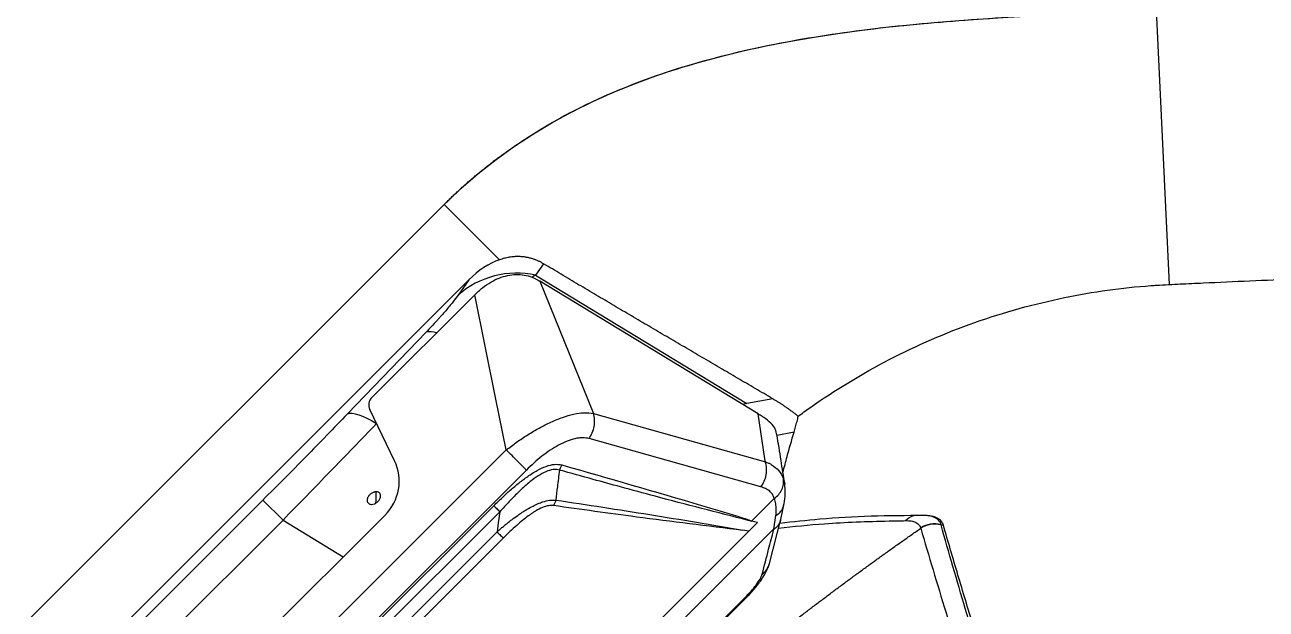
# Model space of a CAD drawing. Extents: x 527 to 611, y 788 to 934.
# Drawn here: x 534.18 to 546.82, y 878.66 to 884.62 of the extents above; entities that cross this region are included whole.
import ezdxf

# ---------------------------------------------------------------- set-up
doc = ezdxf.new("R2010")
doc.units = 0
doc.header["$MEASUREMENT"] = 0
doc.layers.add('1', color=4, linetype='Continuous')
doc.layers.add('GEOMETRY', color=3, linetype='Continuous', lineweight=25)

# ---------------------------------------------------------------- blocks, each defined once
blk = doc.blocks.new('2026_FLAIR')
at = {"layer": 'GEOMETRY'}
for p, q in [((18.638, 81.41), (18.77, 78.612)), ((11.385, 79.427), (4.993, 73.035)), ((4.993, 73.035), (11.385, 79.427)), ((11.385, 79.427), (11.948, 78.864)), ((12.398, 78.823), (12.317, 78.708)), ((11.636, 78.658), (5.762, 72.784)), ((11.636, 78.658), (11.527, 78.504)), ((12.317, 78.708), (14.467, 77.4)), ((12.361, 78.647), (12.906, 77.298)), ((14.583, 77.293), (12.361, 78.647)), ((11.696, 78.506), (10.649, 77.461)), ((11.909, 77.461), (11.696, 78.506)), ((11.201, 78.125), (10.401, 77.293)), ((12.018, 76.925), (11.909, 77.461)), ((14.467, 77.4), (14.424, 77.389)), ((14.733, 77.446), (14.467, 77.4)), ((10.88, 76.814), (10.627, 77.336)), ((12.906, 77.298), (14.658, 76.804)), ((14.653, 76.833), (14.583, 77.293)), ((14.612, 76.548), (12.861, 77.041)), ((14.949, 77.105), (14.777, 77.072)), ((7.49, 72.403), (12.018, 76.925)), ((14.658, 76.804), (14.653, 76.833)), ((12.223, 76.72), (7.694, 72.198)), ((14.842, 76.629), (14.854, 76.578)), ((9.539, 76.414), (8.006, 74.881)), ((9.539, 76.414), (9.744, 76.21)), ((14.517, 76.199), (14.748, 76.429)), ((14.813, 76.216), (14.849, 76.379)), ((8.059, 72.529), (11.891, 76.356)), ((11.952, 76.295), (8.12, 72.468)), ((10.78, 76.258), (8.159, 73.64)), ((14.744, 76.118), (14.764, 76.256)), ((9.744, 76.21), (8.21, 74.676)), ((8.295, 69.678), (14.741, 76.116)), ((9.744, 76.21), (10.358, 75.836)), ((14.49, 76.097), (14.577, 76.184)), ((14.517, 76.199), (14.515, 76.2)), ((14.577, 76.184), (14.517, 76.199)), ((14.698, 75.766), (14.815, 76.219)), ((14.741, 76.116), (14.744, 76.118)), ((16.445, 76.164), (16.47, 76.158)), ((8.314, 69.93), (14.49, 76.097)), ((8.325, 72.496), (11.924, 76.089)), ((11.987, 76.026), (8.389, 72.432)), ((14.49, 76.097), (14.427, 76.106)), ((8.991, 69.968), (14.451, 75.421)), ((8.998, 69.961), (14.458, 75.413))]:
    blk.add_line(p, q, dxfattribs=at)
at = {"layer": 'GEOMETRY', "flags": 128}
for points in [[(10.401, 77.293), (10.422, 77.299), (10.448, 77.299), (10.479, 77.294), (10.515, 77.284), (10.555, 77.269), (10.598, 77.249), (10.646, 77.224), (10.697, 77.194)], [(11.952, 76.295), (11.936, 76.18), (11.924, 76.089)], [(14.458, 75.413), (14.458, 75.414), (14.451, 75.421)]]:
    blk.add_lwpolyline(points, dxfattribs=at)
at = {"layer": 'GEOMETRY'}
for centre, radius, start, end in [((12.124, 77.821), 0.907, 77.7519, 131.1349), ((11.244, 77.967), 0.164, 67.3736, 105.3813), ((10.079, 76.453), 0.614, 353.3729, 4.1108), ((16.228, 76.065), 0.199, 107.8634, 135.865), ((16.381, 75.908), 0.264, 75.9773, 122.7991), ((14.509, 75.817), 0.196, 306.4538, 344.9169)]:
    blk.add_arc(centre, radius, start, end, dxfattribs=at)
for centre, major_axis, ratio, start_param, end_param in [((11.984, 77.45), (0.221, 1.44), 0.581848, 0.29905, 0.670516), ((10.714, 77.388), (0.0403, 0.0964), 0.922054, 1.151515, 2.45854), ((10.425, 76.596), (0.467, 0.193), 0.965149, 5.117679, 6.34057)]:
    blk.add_ellipse(centre, major_axis=major_axis, ratio=ratio, start_param=start_param, end_param=end_param, dxfattribs=at)
for points in [[(11.385, 79.427), (13.18, 81.222), (15.958, 81.295), (18.638, 81.41)], [(12.861, 77.041), (12.873, 77.06), (12.896, 77.098), (12.915, 77.165), (12.92, 77.234), (12.911, 77.276), (12.906, 77.298)], [(12.223, 76.72), (12.211, 76.732), (12.187, 76.756), (12.134, 76.809), (12.076, 76.867), (12.038, 76.906), (12.018, 76.925)], [(14.612, 76.548), (14.624, 76.567), (14.648, 76.605), (14.667, 76.672), (14.672, 76.74), (14.663, 76.783), (14.658, 76.804)], [(12.521, 76.414), (12.519, 76.404), (12.514, 76.383), (12.504, 76.366), (12.498, 76.358)], [(11.891, 76.356), (11.895, 76.352), (11.902, 76.345), (11.917, 76.33), (11.934, 76.313), (11.946, 76.301), (11.952, 76.295)], [(16.238, 76.13), (16.239, 76.129), (16.239, 76.127), (16.24, 76.126)], [(11.924, 76.089), (11.93, 76.083), (11.943, 76.07), (11.961, 76.052), (11.976, 76.037), (11.984, 76.029), (11.987, 76.026)]]:
    blk.add_open_spline(points, degree=3, dxfattribs=at)
for points, knots in [([(11.385, 79.427), (11.396, 79.438), (11.418, 79.46), (11.451, 79.492), (11.485, 79.525), (11.519, 79.556), (11.553, 79.588), (11.587, 79.619), (11.622, 79.65), (11.657, 79.68), (11.693, 79.711), (11.728, 79.741), (11.764, 79.77), (11.801, 79.8), (11.837, 79.829), (11.874, 79.857), (11.911, 79.886), (11.949, 79.914), (11.987, 79.942), (12.025, 79.969), (12.063, 79.996), (12.151, 80.057), (12.29, 80.148), (12.486, 80.266), (12.689, 80.376), (12.963, 80.512), (13.32, 80.664), (13.757, 80.816), (14.213, 80.945), (14.678, 81.052), (15.156, 81.139), (15.64, 81.208), (16.131, 81.263), (16.627, 81.305), (17.128, 81.339), (17.631, 81.366), (18.051, 81.385), (18.387, 81.399), (18.554, 81.406), (18.638, 81.41)], [0, 0, 0, 0, 0.0060315, 0.0120627, 0.018094, 0.0241261, 0.0301593, 0.0361942, 0.0422313, 0.0482712, 0.0543143, 0.0603611, 0.0664122, 0.0724681, 0.0785293, 0.0845962, 0.0906694, 0.0967494, 0.1028367, 0.1089318, 0.1150352, 0.1211473, 0.1503752, 0.1799462, 0.2099107, 0.240317, 0.2992075, 0.3605665, 0.4204542, 0.4835476, 0.5462348, 0.6096904, 0.6738344, 0.738551, 0.8036967, 0.8691074, 0.9346043, 0.9673267, 1, 1, 1, 1]), ([(12.398, 78.823), (12.394, 78.826), (12.385, 78.831), (12.372, 78.838), (12.359, 78.845), (12.345, 78.851), (12.331, 78.857), (12.317, 78.863), (12.302, 78.868), (12.287, 78.873), (12.272, 78.878), (12.257, 78.882), (12.241, 78.886), (12.225, 78.889), (12.209, 78.891), (12.193, 78.894), (12.176, 78.895), (12.16, 78.896), (12.143, 78.897), (12.126, 78.897), (12.108, 78.896), (12.091, 78.895), (12.071, 78.893), (12.049, 78.89), (12.024, 78.885), (11.998, 78.879), (11.973, 78.872), (11.957, 78.867), (11.948, 78.864)], [0, 0, 0, 0, 0.035741, 0.071471, 0.107192, 0.142905, 0.178615, 0.214325, 0.250043, 0.285772, 0.32151, 0.35725, 0.392988, 0.428721, 0.46445, 0.500175, 0.535899, 0.57162, 0.607334, 0.643041, 0.678741, 0.714435, 0.750128, 0.800101, 0.850078, 0.900056, 0.950031, 1, 1, 1, 1]), ([(14.733, 77.446), (14.673, 77.481), (14.553, 77.552), (14.373, 77.657), (14.193, 77.763), (14.012, 77.869), (13.832, 77.975), (13.652, 78.08), (13.472, 78.186), (13.292, 78.292), (13.113, 78.398), (12.934, 78.504), (12.755, 78.61), (12.576, 78.717), (12.458, 78.788), (12.398, 78.823)], [0, 0, 0, 0, 0.076927, 0.153857, 0.230785, 0.307707, 0.384625, 0.461541, 0.538461, 0.615386, 0.692313, 0.769237, 0.846159, 0.923079, 1, 1, 1, 1]), ([(18.77, 78.612), (18.807, 78.614), (18.923, 78.619), (19.196, 78.632), (19.75, 78.657), (20.856, 78.706), (21.828, 78.746), (22.484, 78.772), (22.508, 78.773)], [0.8166739, 0.8166739, 0.8166739, 0.8166739, 0.8203125, 0.828125, 0.84375, 0.875, 0.9375, 0.9398467, 0.9398467, 0.9398467, 0.9398467]), ([(11.696, 78.506), (11.723, 78.531), (11.774, 78.579), (11.859, 78.637), (11.945, 78.68), (12.032, 78.706), (12.118, 78.716), (12.203, 78.71), (12.286, 78.688), (12.335, 78.661), (12.361, 78.647)], [0, 0, 0, 0, 0.127804, 0.249051, 0.366383, 0.482705, 0.600436, 0.724414, 0.856966, 1, 1, 1, 1]), ([(12.317, 78.708), (12.317, 78.708), (12.305, 78.701), (12.293, 78.693), (12.281, 78.686)], [0, 0, 0, 0, 0.000035, 1, 1, 1, 1]), ([(14.991, 77.269), (15.03, 77.298), (15.326, 77.511), (15.909, 77.866), (16.782, 78.245), (17.68, 78.494), (18.308, 78.582), (18.663, 78.606), (18.725, 78.61), (18.767, 78.612), (18.77, 78.612)], [0.6827211, 0.6827211, 0.6827211, 0.6827211, 0.6875, 0.71875, 0.75, 0.78125, 0.8105469, 0.8125, 0.8164062, 0.8166739, 0.8166739, 0.8166739, 0.8166739]), ([(11.527, 78.504), (11.512, 78.483), (11.494, 78.459), (11.463, 78.419), (11.451, 78.405), (11.427, 78.376), (11.415, 78.36), (11.387, 78.329), (11.373, 78.312), (11.35, 78.286), (11.342, 78.277), (11.326, 78.259), (11.318, 78.25), (11.276, 78.204), (11.24, 78.165), (11.201, 78.125)], [0, 0, 0, 0, 0.25, 0.25, 0.375, 0.375, 0.5, 0.5, 0.625, 0.625, 0.6875, 0.6875, 0.75, 0.75, 1, 1, 1, 1]), ([(14.991, 77.269), (14.983, 77.275), (14.967, 77.288), (14.942, 77.307), (14.917, 77.325), (14.892, 77.343), (14.866, 77.361), (14.84, 77.379), (14.814, 77.396), (14.787, 77.413), (14.76, 77.429), (14.742, 77.44), (14.733, 77.446)], [0, 0, 0, 0, 0.099995, 0.1999854, 0.2999775, 0.3999762, 0.4999843, 0.6, 0.70001, 0.8000077, 0.9000022, 1, 1, 1, 1]), ([(10.401, 77.293), (10.331, 77.22), (10.261, 77.147), (10.119, 77.001), (10.047, 76.928), (9.903, 76.781), (9.831, 76.707), (9.685, 76.561), (9.613, 76.488), (9.539, 76.414)], [0, 0, 0, 0, 0.25, 0.25, 0.5, 0.5, 0.75, 0.75, 1, 1, 1, 1]), ([(12.018, 76.925), (12.053, 76.951), (12.124, 77.006), (12.237, 77.081), (12.354, 77.15), (12.473, 77.211), (12.592, 77.259), (12.707, 77.293), (12.815, 77.309), (12.875, 77.301), (12.906, 77.298)], [0, 0, 0, 0, 0.114179, 0.233354, 0.355657, 0.479729, 0.604989, 0.731949, 0.86249, 1, 1, 1, 1]), ([(14.642, 77.255), (14.633, 77.261), (14.613, 77.274), (14.593, 77.286), (14.583, 77.293)], [0, 0, 0, 0, 0.5004643, 1, 1, 1, 1]), ([(14.774, 77.079), (14.77, 77.098), (14.761, 77.139), (14.717, 77.2), (14.667, 77.236), (14.642, 77.255)], [0, 0, 0, 0, 0.305945, 0.652145, 1, 1, 1, 1]), ([(14.949, 77.105), (14.952, 77.115), (14.957, 77.133), (14.965, 77.161), (14.972, 77.189), (14.979, 77.216), (14.986, 77.243), (14.99, 77.26), (14.991, 77.269)], [0, 0, 0, 0, 0.166666, 0.333332, 0.499994, 0.666658, 0.83333, 1, 1, 1, 1]), ([(9.744, 76.21), (9.905, 76.375), (10.065, 76.54), (10.304, 76.786), (10.383, 76.868), (10.541, 77.031), (10.619, 77.113), (10.697, 77.194)], [0, 0, 0, 0, 0.5, 0.5, 0.75, 0.75, 1, 1, 1, 1]), ([(12.861, 77.041), (12.839, 77.045), (12.807, 77.051), (12.757, 77.047), (12.706, 77.038), (12.636, 77.015), (12.551, 76.975), (12.465, 76.923), (12.353, 76.842), (12.274, 76.769), (12.223, 76.72)], [0, 0, 0, 0, 0.125044, 0.187707, 0.251332, 0.373876, 0.501773, 0.624135, 0.751153, 1, 1, 1, 1]), ([(14.854, 76.578), (14.842, 76.658), (14.815, 76.827), (14.789, 76.994), (14.775, 77.082)], [0, 0, 0, 0, 0.4756328, 1, 1, 1, 1]), ([(14.836, 76.695), (14.85, 76.749), (14.885, 76.886), (14.925, 77.023), (14.949, 77.105)], [0, 0, 0, 0, 0.393576, 1, 1, 1, 1]), ([(11.891, 76.356), (11.92, 76.384), (11.975, 76.439), (12.061, 76.517), (12.147, 76.59), (12.239, 76.658), (12.331, 76.717), (12.424, 76.761), (12.513, 76.784), (12.56, 76.776), (12.584, 76.773)], [0, 0, 0, 0, 0.131695, 0.24934, 0.378329, 0.497693, 0.62718, 0.749961, 0.873946, 1, 1, 1, 1]), ([(12.584, 76.773), (12.579, 76.764), (12.568, 76.748), (12.562, 76.729), (12.56, 76.719)], [0, 0, 0, 0, 0.5, 1, 1, 1, 1]), ([(12.584, 76.773), (13.059, 76.636), (13.658, 76.463), (14.287, 76.277), (14.451, 76.224), (14.498, 76.208), (14.511, 76.202), (14.515, 76.2)], [0, 0, 0, 0, 0.733813, 0.925342, 0.977269, 0.992279, 1, 1, 1, 1]), ([(14.658, 76.804), (14.668, 76.8), (14.688, 76.792), (14.707, 76.783), (14.716, 76.778)], [0, 0, 0, 0, 0.501136, 1, 1, 1, 1]), ([(14.715, 76.777), (14.743, 76.757), (14.8, 76.718), (14.828, 76.659), (14.842, 76.629)], [0, 0, 0, 0, 0.495442, 1, 1, 1, 1]), ([(12.56, 76.719), (12.539, 76.723), (12.498, 76.73), (12.422, 76.706), (12.342, 76.662), (12.251, 76.595), (12.152, 76.506), (12.049, 76.401), (11.984, 76.33), (11.952, 76.295)], [0, 0, 0, 0, 0.120842, 0.236017, 0.354466, 0.479568, 0.65493, 0.832373, 1, 1, 1, 1]), ([(12.56, 76.719), (12.552, 76.662), (12.54, 76.56), (12.527, 76.458), (12.521, 76.414)], [0, 0, 0, 0, 0.560611, 1, 1, 1, 1]), ([(14.514, 76.198), (14.514, 76.198), (14.513, 76.198), (14.513, 76.198), (14.51, 76.199), (14.5, 76.202), (14.172, 76.286), (13.73, 76.398), (13.206, 76.541), (12.881, 76.63), (12.674, 76.687), (12.56, 76.719)], [0, 0, 0, 0, 0.0000386, 0.0003312, 0.001135, 0.0041642, 0.0159415, 0.499832, 0.6813517, 0.8233637, 1, 1, 1, 1]), ([(14.748, 76.43), (14.764, 76.443), (14.796, 76.47), (14.827, 76.521), (14.845, 76.576), (14.843, 76.611), (14.842, 76.629)], [0, 0, 0, 0, 0.245821, 0.500072, 0.754284, 1, 1, 1, 1]), ([(10.733, 76.433), (10.732, 76.428), (10.73, 76.424), (10.725, 76.416), (10.722, 76.412), (10.716, 76.404), (10.712, 76.401), (10.705, 76.394), (10.701, 76.39), (10.689, 76.382), (10.68, 76.377), (10.662, 76.371), (10.653, 76.369), (10.641, 76.369), (10.636, 76.37), (10.629, 76.372), (10.625, 76.373), (10.619, 76.376), (10.616, 76.378), (10.611, 76.383), (10.608, 76.386), (10.605, 76.392), (10.603, 76.395), (10.601, 76.402), (10.601, 76.406), (10.601, 76.414), (10.601, 76.418), (10.602, 76.426), (10.604, 76.431), (10.607, 76.439), (10.609, 76.443), (10.614, 76.452), (10.616, 76.456), (10.626, 76.467), (10.633, 76.474), (10.645, 76.483), (10.65, 76.485), (10.658, 76.49), (10.663, 76.492), (10.672, 76.495), (10.676, 76.496), (10.685, 76.498), (10.69, 76.498), (10.702, 76.498), (10.71, 76.496), (10.72, 76.491), (10.723, 76.489), (10.728, 76.484), (10.73, 76.481), (10.734, 76.475), (10.735, 76.472), (10.737, 76.465), (10.738, 76.461), (10.738, 76.449), (10.737, 76.441), (10.733, 76.433)], [0, 0, 0, 0, 0.03125, 0.03125, 0.0625, 0.0625, 0.09375, 0.09375, 0.125, 0.125, 0.1875, 0.1875, 0.25, 0.25, 0.28125, 0.28125, 0.3125, 0.3125, 0.34375, 0.34375, 0.375, 0.375, 0.40625, 0.40625, 0.4375, 0.4375, 0.46875, 0.46875, 0.5, 0.5, 0.53125, 0.53125, 0.5625, 0.5625, 0.625, 0.625, 0.65625, 0.65625, 0.6875, 0.6875, 0.71875, 0.71875, 0.75, 0.75, 0.8125, 0.8125, 0.84375, 0.84375, 0.875, 0.875, 0.90625, 0.90625, 0.9375, 0.9375, 1, 1, 1, 1]), ([(14.748, 76.429), (14.742, 76.444), (14.73, 76.474), (14.699, 76.508), (14.659, 76.532), (14.628, 76.543), (14.612, 76.548)], [0, 0, 0, 0, 0.251345, 0.50094, 0.750409, 1, 1, 1, 1]), ([(14.849, 76.376), (14.854, 76.41), (14.864, 76.481), (14.857, 76.548), (14.854, 76.583)], [0, 0, 0, 0, 0.481864, 1, 1, 1, 1]), ([(11.924, 76.089), (11.933, 76.098), (11.952, 76.114), (11.981, 76.139), (12.011, 76.164), (12.042, 76.189), (12.083, 76.221), (12.129, 76.255), (12.176, 76.286), (12.205, 76.305), (12.22, 76.314), (12.226, 76.317), (12.249, 76.331), (12.288, 76.353), (12.341, 76.378), (12.399, 76.399), (12.462, 76.416), (12.501, 76.414), (12.521, 76.414)], [0, 0, 0, 0, 0.047708, 0.096688, 0.146809, 0.197928, 0.249893, 0.347838, 0.421271, 0.471482, 0.483259, 0.492609, 0.499558, 0.592818, 0.675836, 0.749812, 0.87358, 1, 1, 1, 1]), ([(12.521, 76.414), (12.841, 76.365), (13.482, 76.269), (14.112, 76.161), (14.428, 76.107)], [0, 0, 0, 0, 0.4998965, 1, 1, 1, 1]), ([(14.748, 76.43), (14.748, 76.429), (14.748, 76.429), (14.748, 76.429), (14.748, 76.429)], [0, 0, 0, 0, 0.559936, 1, 1, 1, 1]), ([(14.764, 76.256), (14.766, 76.277), (14.769, 76.317), (14.765, 76.375), (14.754, 76.412), (14.748, 76.43)], [0, 0, 0, 0, 0.346455, 0.675338, 1, 1, 1, 1]), ([(14.764, 76.256), (14.779, 76.267), (14.809, 76.29), (14.838, 76.332), (14.845, 76.363), (14.848, 76.378)], [0, 0, 0, 0, 0.344302, 0.700332, 1, 1, 1, 1]), ([(12.498, 76.358), (12.482, 76.359), (12.449, 76.36), (12.387, 76.34), (12.335, 76.313), (12.295, 76.289), (12.27, 76.272), (12.212, 76.23), (12.115, 76.15), (12.032, 76.07), (11.987, 76.026)], [0, 0, 0, 0, 0.117005, 0.234536, 0.360199, 0.405093, 0.451786, 0.500448, 0.726612, 1, 1, 1, 1]), ([(14.427, 76.105), (14.065, 76.149), (13.418, 76.228), (12.779, 76.318), (12.498, 76.358)], [0, 0, 0, 0, 0.559996, 1, 1, 1, 1]), ([(16.275, 76.256), (16.093, 76.255), (15.73, 76.252), (15.239, 76.225), (14.939, 76.191), (14.803, 76.175)], [0, 0, 0, 0, 0.354621, 0.709232, 1, 1, 1, 1]), ([(16.47, 76.158), (16.469, 76.16), (16.468, 76.164), (16.465, 76.171), (16.462, 76.177), (16.459, 76.183), (16.456, 76.189), (16.452, 76.194), (16.444, 76.204), (16.43, 76.217), (16.407, 76.231), (16.38, 76.242), (16.355, 76.248), (16.332, 76.252), (16.314, 76.254), (16.295, 76.256), (16.282, 76.256), (16.275, 76.256)], [0, 0, 0, 0, 0.035657, 0.071276, 0.106872, 0.142462, 0.178062, 0.213689, 0.249357, 0.373973, 0.498733, 0.623913, 0.749343, 0.811929, 0.874514, 0.937177, 1, 1, 1, 1]), ([(16.445, 76.164), (16.445, 76.164), (16.446, 76.171), (16.43, 76.197), (16.404, 76.229), (16.361, 76.243), (16.34, 76.25)], [0, 0, 0, 0, 0.000006, 0.189432, 0.601259, 1, 1, 1, 1]), ([(14.275, 74.644), (14.304, 74.668), (14.362, 74.715), (14.448, 74.785), (14.535, 74.855), (14.623, 74.924), (14.71, 74.994), (14.798, 75.063), (14.887, 75.131), (14.975, 75.2), (15.064, 75.268), (15.153, 75.336), (15.242, 75.403), (15.331, 75.47), (15.421, 75.537), (15.511, 75.604), (15.601, 75.67), (15.691, 75.736), (15.782, 75.802), (15.873, 75.867), (15.964, 75.933), (16.056, 75.997), (16.147, 76.062), (16.209, 76.105), (16.239, 76.126)], [0, 0, 0, 0, 0.045361, 0.09073, 0.136108, 0.181494, 0.226889, 0.272292, 0.317704, 0.363124, 0.408554, 0.453993, 0.499441, 0.544898, 0.590365, 0.635841, 0.681327, 0.726823, 0.772328, 0.817843, 0.863367, 0.908902, 0.954446, 1, 1, 1, 1]), ([(14.741, 76.11), (14.741, 76.11), (14.739, 76.11), (14.739, 76.111), (14.739, 76.112), (14.739, 76.113), (14.74, 76.115), (14.741, 76.115), (14.741, 76.116)], [0, 0, 0, 0, 0.262634, 0.531071, 0.668943, 0.786738, 0.893225, 1, 1, 1, 1]), ([(14.812, 76.217), (14.811, 76.209), (14.805, 76.184), (14.782, 76.146), (14.755, 76.122), (14.741, 76.11)], [0, 0, 0, 0, 0.188907, 0.600508, 1, 1, 1, 1]), ([(14.791, 76.128), (14.946, 76.144), (15.306, 76.183), (15.746, 76.198), (16.029, 76.203), (16.085, 76.204)], [0, 0, 0, 0, 0.3754012, 0.8755885, 1, 1, 1, 1]), ([(16.085, 76.204), (16.106, 76.205), (16.125, 76.203), (16.151, 76.199), (16.159, 76.197), (16.174, 76.192), (16.181, 76.189), (16.201, 76.18), (16.212, 76.172), (16.229, 76.153), (16.235, 76.142), (16.238, 76.13)], [0, 0, 0, 0, 0.25, 0.25, 0.375, 0.375, 0.5, 0.5, 0.75, 0.75, 1, 1, 1, 1]), ([(16.239, 76.126), (16.322, 75.844), (16.407, 75.56), (16.538, 75.129), (16.582, 74.985), (16.673, 74.695), (16.719, 74.549), (16.862, 74.108), (16.961, 73.809), (17.122, 73.35), (17.177, 73.195), (17.293, 72.881), (17.352, 72.722), (17.414, 72.561)], [0, 0, 0, 0, 0.25, 0.25, 0.375, 0.375, 0.5, 0.5, 0.75, 0.75, 0.875, 0.875, 1, 1, 1, 1]), ([(16.446, 76.16), (16.412, 76.169), (16.375, 76.17), (16.304, 76.159), (16.27, 76.145), (16.24, 76.126)], [0, 0, 0, 0, 0.5, 0.5, 1, 1, 1, 1]), ([(16.446, 76.16), (16.446, 76.16), (16.446, 76.16), (16.446, 76.16), (16.446, 76.161), (16.446, 76.163), (16.445, 76.164)], [0, 0, 0, 0, 0.0000073521, 0.0000073521, 0.0000073521, 0.0003233633, 0.0003233633, 0.0003233633, 0.0003233633]), ([(17.589, 72.589), (17.528, 72.751), (17.469, 72.91), (17.357, 73.225), (17.302, 73.381), (17.146, 73.841), (17.049, 74.14), (16.911, 74.582), (16.866, 74.728), (16.778, 75.018), (16.735, 75.163), (16.608, 75.594), (16.526, 75.878), (16.446, 76.16)], [0, 0, 0, 0, 0.125, 0.125, 0.25, 0.25, 0.5, 0.5, 0.625, 0.625, 0.75, 0.75, 1, 1, 1, 1]), ([(17.696, 72.419), (17.687, 72.441), (17.671, 72.485), (17.646, 72.549), (17.621, 72.614), (17.597, 72.678), (17.573, 72.741), (17.55, 72.804), (17.526, 72.867), (17.503, 72.93), (17.48, 72.992), (17.432, 73.126), (17.359, 73.329), (17.265, 73.6), (17.175, 73.866), (17.089, 74.127), (17.006, 74.383), (16.926, 74.637), (16.847, 74.89), (16.77, 75.143), (16.694, 75.396), (16.618, 75.65), (16.543, 75.904), (16.494, 76.073), (16.47, 76.158)], [0, 0, 0, 0, 0.015948, 0.031859, 0.047735, 0.063575, 0.079378, 0.095145, 0.110876, 0.126569, 0.142226, 0.157845, 0.22818, 0.298416, 0.368545, 0.43856, 0.506969, 0.575897, 0.645337, 0.715284, 0.785729, 0.856668, 0.928094, 1, 1, 1, 1]), ([(14.625, 75.659), (14.647, 75.743), (14.685, 75.894), (14.724, 76.044), (14.741, 76.11)], [0, 0, 0, 0, 0.56, 1, 1, 1, 1]), ([(14.458, 75.413), (14.487, 75.444), (14.544, 75.503), (14.615, 75.597), (14.671, 75.686), (14.689, 75.74), (14.698, 75.766)], [0, 0, 0, 0, 0.266758, 0.521287, 0.762779, 1, 1, 1, 1]), ([(14.451, 75.421), (14.472, 75.442), (14.512, 75.484), (14.564, 75.548), (14.607, 75.611), (14.619, 75.643), (14.625, 75.659)], [0, 0, 0, 0, 0.253425, 0.499607, 0.749437, 1, 1, 1, 1])]:
    blk.add_open_spline(points, degree=3, knots=knots, dxfattribs=at)

msp = doc.modelspace()

# ---------------------------------------------------------------- block references
at = {"layer": '1'}
msp.add_blockref('2026_FLAIR', (527.067, 803.363), dxfattribs=at)

doc.saveas('drawing.dxf')
